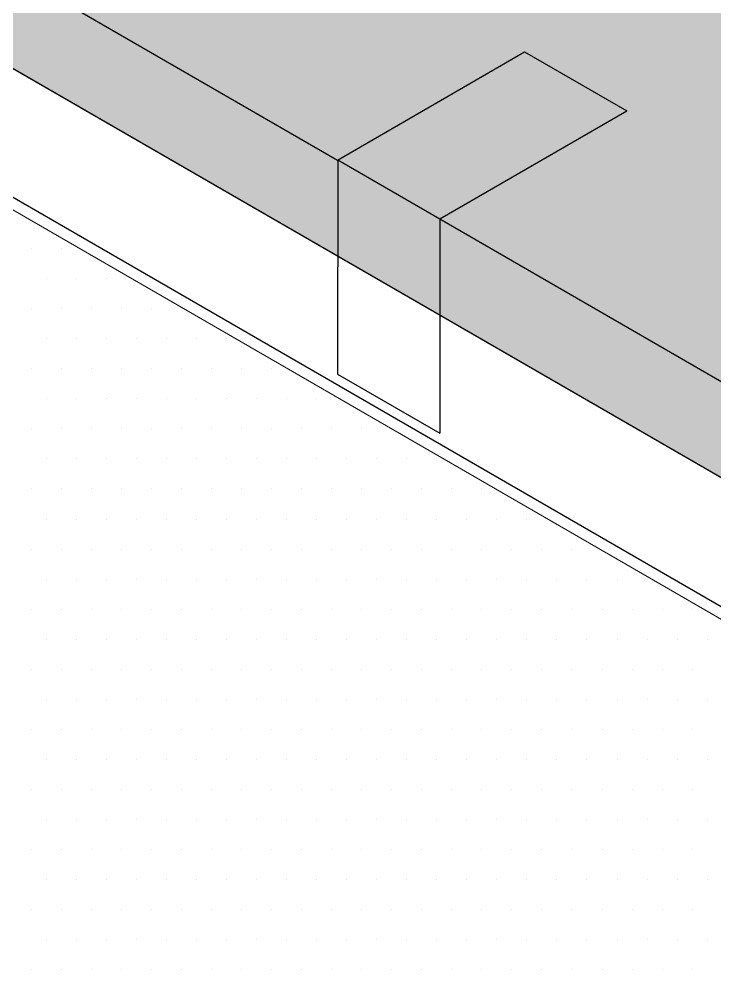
# Model space of a CAD drawing. Header units: inches. Extents: x -17.6 to 82.3, y -15.1 to 23.2.
# Drawn here: x 17.375 to 17.809, y 10.071 to 10.674 of the extents above; entities that cross this region are included whole.
import ezdxf

# ---------------------------------------------------------------- set-up
doc = ezdxf.new("R2010")
doc.units = ezdxf.units.IN
doc.header["$MEASUREMENT"] = 0
for name, color, linetype, lineweight in [('.ATI-HATCH', 7, 'Continuous', 0), ('G-ANNO-TTLB', 7, 'Continuous', 0), ('TYVEK', 7, 'Continuous', 0)]:
    doc.layers.add(name, color=color, linetype=linetype, lineweight=lineweight)

# ---------------------------------------------------------------- blocks, each defined once
blk = doc.blocks.new('Block_353')
at = {"layer": '.ATI-HATCH'}
blk.add_open_spline([(17.86528, 10.26903), (17.86528, 10.26903), (16.02681, 11.33181), (16.02681, 11.33181), (16.02681, 11.33181), (15.78736, 11.30125), (15.78736, 11.30125), (15.78736, 11.30125), (15.69111, 11.24611), (15.69111, 11.24611), (15.69111, 11.24611), (15.69111, 10.93028), (15.69111, 10.93028), (15.69111, 10.93028), (17.59694, 9.82833), (17.59694, 9.82833), (17.59694, 9.82833), (17.73153, 9.75056), (17.73153, 9.75056), (17.73153, 9.75056), (18.69347, 9.79014), (18.69347, 9.79014), (18.69347, 9.79014), (17.86528, 10.26903), (17.86528, 10.26903)], degree=3, knots=[0, 0, 0, 0, 1, 1, 1, 2, 2, 2, 3, 3, 3, 4, 4, 4, 5, 5, 5, 6, 6, 6, 7, 7, 7, 8, 8, 8, 8], dxfattribs=at)
at = {"layer": '.ATI-HATCH', "color": 8, "lineweight": 0, "true_color": 0x808080}
for points in [[(17.38222, 10.53065), (17.38222, 10.53065), (17.38222, 10.53065), (17.38222, 10.53065)], [(17.40097, 10.53065), (17.40097, 10.53065), (17.40097, 10.53065), (17.40097, 10.53065)], [(17.3916, 10.5119), (17.3916, 10.5119), (17.3916, 10.5119), (17.3916, 10.5119)], [(17.41035, 10.5119), (17.41035, 10.5119), (17.41035, 10.5119), (17.41035, 10.5119)], [(17.4291, 10.5119), (17.4291, 10.5119), (17.4291, 10.5119), (17.4291, 10.5119)], [(17.38222, 10.49315), (17.38222, 10.49315), (17.38222, 10.49315), (17.38222, 10.49315)], [(17.40097, 10.49315), (17.40097, 10.49315), (17.40097, 10.49315), (17.40097, 10.49315)], [(17.41972, 10.49315), (17.41972, 10.49315), (17.41972, 10.49315), (17.41972, 10.49315)], [(17.43847, 10.49315), (17.43847, 10.49315), (17.43847, 10.49315), (17.43847, 10.49315)], [(17.45722, 10.49315), (17.45722, 10.49315), (17.45722, 10.49315), (17.45722, 10.49315)], [(17.47597, 10.49315), (17.47597, 10.49315), (17.47597, 10.49315), (17.47597, 10.49315)], [(17.3916, 10.4744), (17.3916, 10.4744), (17.3916, 10.4744), (17.3916, 10.4744)], [(17.41035, 10.4744), (17.41035, 10.4744), (17.41035, 10.4744), (17.41035, 10.4744)], [(17.4291, 10.4744), (17.4291, 10.4744), (17.4291, 10.4744), (17.4291, 10.4744)], [(17.44785, 10.4744), (17.44785, 10.4744), (17.44785, 10.4744), (17.44785, 10.4744)], [(17.4666, 10.4744), (17.4666, 10.4744), (17.4666, 10.4744), (17.4666, 10.4744)], [(17.48535, 10.4744), (17.48535, 10.4744), (17.48535, 10.4744), (17.48535, 10.4744)], [(17.5041, 10.4744), (17.5041, 10.4744), (17.5041, 10.4744), (17.5041, 10.4744)], [(17.38222, 10.45565), (17.38222, 10.45565), (17.38222, 10.45565), (17.38222, 10.45565)], [(17.40097, 10.45565), (17.40097, 10.45565), (17.40097, 10.45565), (17.40097, 10.45565)], [(17.41972, 10.45565), (17.41972, 10.45565), (17.41972, 10.45565), (17.41972, 10.45565)], [(17.43847, 10.45565), (17.43847, 10.45565), (17.43847, 10.45565), (17.43847, 10.45565)], [(17.45722, 10.45565), (17.45722, 10.45565), (17.45722, 10.45565), (17.45722, 10.45565)], [(17.47597, 10.45565), (17.47597, 10.45565), (17.47597, 10.45565), (17.47597, 10.45565)], [(17.49472, 10.45565), (17.49472, 10.45565), (17.49472, 10.45565), (17.49472, 10.45565)], [(17.51347, 10.45565), (17.51347, 10.45565), (17.51347, 10.45565), (17.51347, 10.45565)], [(17.53222, 10.45565), (17.53222, 10.45565), (17.53222, 10.45565), (17.53222, 10.45565)], [(17.3916, 10.4369), (17.3916, 10.4369), (17.3916, 10.4369), (17.3916, 10.4369)], [(17.41035, 10.4369), (17.41035, 10.4369), (17.41035, 10.4369), (17.41035, 10.4369)], [(17.4291, 10.4369), (17.4291, 10.4369), (17.4291, 10.4369), (17.4291, 10.4369)], [(17.44785, 10.4369), (17.44785, 10.4369), (17.44785, 10.4369), (17.44785, 10.4369)], [(17.4666, 10.4369), (17.4666, 10.4369), (17.4666, 10.4369), (17.4666, 10.4369)], [(17.48535, 10.4369), (17.48535, 10.4369), (17.48535, 10.4369), (17.48535, 10.4369)], [(17.5041, 10.4369), (17.5041, 10.4369), (17.5041, 10.4369), (17.5041, 10.4369)], [(17.52285, 10.4369), (17.52285, 10.4369), (17.52285, 10.4369), (17.52285, 10.4369)], [(17.5416, 10.4369), (17.5416, 10.4369), (17.5416, 10.4369), (17.5416, 10.4369)], [(17.56035, 10.4369), (17.56035, 10.4369), (17.56035, 10.4369), (17.56035, 10.4369)], [(17.38222, 10.41815), (17.38222, 10.41815), (17.38222, 10.41815), (17.38222, 10.41815)], [(17.40097, 10.41815), (17.40097, 10.41815), (17.40097, 10.41815), (17.40097, 10.41815)], [(17.41972, 10.41815), (17.41972, 10.41815), (17.41972, 10.41815), (17.41972, 10.41815)], [(17.43847, 10.41815), (17.43847, 10.41815), (17.43847, 10.41815), (17.43847, 10.41815)], [(17.45722, 10.41815), (17.45722, 10.41815), (17.45722, 10.41815), (17.45722, 10.41815)], [(17.47597, 10.41815), (17.47597, 10.41815), (17.47597, 10.41815), (17.47597, 10.41815)], [(17.49472, 10.41815), (17.49472, 10.41815), (17.49472, 10.41815), (17.49472, 10.41815)], [(17.51347, 10.41815), (17.51347, 10.41815), (17.51347, 10.41815), (17.51347, 10.41815)], [(17.53222, 10.41815), (17.53222, 10.41815), (17.53222, 10.41815), (17.53222, 10.41815)], [(17.55097, 10.41815), (17.55097, 10.41815), (17.55097, 10.41815), (17.55097, 10.41815)], [(17.56972, 10.41815), (17.56972, 10.41815), (17.56972, 10.41815), (17.56972, 10.41815)], [(17.58847, 10.41815), (17.58847, 10.41815), (17.58847, 10.41815), (17.58847, 10.41815)], [(17.60722, 10.41815), (17.60722, 10.41815), (17.60722, 10.41815), (17.60722, 10.41815)], [(17.3916, 10.3994), (17.3916, 10.3994), (17.3916, 10.3994), (17.3916, 10.3994)], [(17.41035, 10.3994), (17.41035, 10.3994), (17.41035, 10.3994), (17.41035, 10.3994)], [(17.4291, 10.3994), (17.4291, 10.3994), (17.4291, 10.3994), (17.4291, 10.3994)], [(17.44785, 10.3994), (17.44785, 10.3994), (17.44785, 10.3994), (17.44785, 10.3994)], [(17.4666, 10.3994), (17.4666, 10.3994), (17.4666, 10.3994), (17.4666, 10.3994)], [(17.48535, 10.3994), (17.48535, 10.3994), (17.48535, 10.3994), (17.48535, 10.3994)], [(17.5041, 10.3994), (17.5041, 10.3994), (17.5041, 10.3994), (17.5041, 10.3994)], [(17.52285, 10.3994), (17.52285, 10.3994), (17.52285, 10.3994), (17.52285, 10.3994)], [(17.5416, 10.3994), (17.5416, 10.3994), (17.5416, 10.3994), (17.5416, 10.3994)], [(17.56035, 10.3994), (17.56035, 10.3994), (17.56035, 10.3994), (17.56035, 10.3994)], [(17.5791, 10.3994), (17.5791, 10.3994), (17.5791, 10.3994), (17.5791, 10.3994)], [(17.59785, 10.3994), (17.59785, 10.3994), (17.59785, 10.3994), (17.59785, 10.3994)], [(17.6166, 10.3994), (17.6166, 10.3994), (17.6166, 10.3994), (17.6166, 10.3994)], [(17.63535, 10.3994), (17.63535, 10.3994), (17.63535, 10.3994), (17.63535, 10.3994)], [(17.38222, 10.38065), (17.38222, 10.38065), (17.38222, 10.38065), (17.38222, 10.38065)], [(17.40097, 10.38065), (17.40097, 10.38065), (17.40097, 10.38065), (17.40097, 10.38065)], [(17.41972, 10.38065), (17.41972, 10.38065), (17.41972, 10.38065), (17.41972, 10.38065)], [(17.43847, 10.38065), (17.43847, 10.38065), (17.43847, 10.38065), (17.43847, 10.38065)], [(17.45722, 10.38065), (17.45722, 10.38065), (17.45722, 10.38065), (17.45722, 10.38065)], [(17.47597, 10.38065), (17.47597, 10.38065), (17.47597, 10.38065), (17.47597, 10.38065)], [(17.49472, 10.38065), (17.49472, 10.38065), (17.49472, 10.38065), (17.49472, 10.38065)], [(17.51347, 10.38065), (17.51347, 10.38065), (17.51347, 10.38065), (17.51347, 10.38065)], [(17.53222, 10.38065), (17.53222, 10.38065), (17.53222, 10.38065), (17.53222, 10.38065)], [(17.55097, 10.38065), (17.55097, 10.38065), (17.55097, 10.38065), (17.55097, 10.38065)], [(17.56972, 10.38065), (17.56972, 10.38065), (17.56972, 10.38065), (17.56972, 10.38065)], [(17.58847, 10.38065), (17.58847, 10.38065), (17.58847, 10.38065), (17.58847, 10.38065)], [(17.60722, 10.38065), (17.60722, 10.38065), (17.60722, 10.38065), (17.60722, 10.38065)], [(17.62597, 10.38065), (17.62597, 10.38065), (17.62597, 10.38065), (17.62597, 10.38065)], [(17.64472, 10.38065), (17.64472, 10.38065), (17.64472, 10.38065), (17.64472, 10.38065)], [(17.66347, 10.38065), (17.66347, 10.38065), (17.66347, 10.38065), (17.66347, 10.38065)], [(17.3916, 10.3619), (17.3916, 10.3619), (17.3916, 10.3619), (17.3916, 10.3619)], [(17.41035, 10.3619), (17.41035, 10.3619), (17.41035, 10.3619), (17.41035, 10.3619)], [(17.4291, 10.3619), (17.4291, 10.3619), (17.4291, 10.3619), (17.4291, 10.3619)], [(17.44785, 10.3619), (17.44785, 10.3619), (17.44785, 10.3619), (17.44785, 10.3619)], [(17.4666, 10.3619), (17.4666, 10.3619), (17.4666, 10.3619), (17.4666, 10.3619)], [(17.48535, 10.3619), (17.48535, 10.3619), (17.48535, 10.3619), (17.48535, 10.3619)], [(17.5041, 10.3619), (17.5041, 10.3619), (17.5041, 10.3619), (17.5041, 10.3619)], [(17.52285, 10.3619), (17.52285, 10.3619), (17.52285, 10.3619), (17.52285, 10.3619)], [(17.5416, 10.3619), (17.5416, 10.3619), (17.5416, 10.3619), (17.5416, 10.3619)], [(17.56035, 10.3619), (17.56035, 10.3619), (17.56035, 10.3619), (17.56035, 10.3619)], [(17.5791, 10.3619), (17.5791, 10.3619), (17.5791, 10.3619), (17.5791, 10.3619)], [(17.59785, 10.3619), (17.59785, 10.3619), (17.59785, 10.3619), (17.59785, 10.3619)], [(17.6166, 10.3619), (17.6166, 10.3619), (17.6166, 10.3619), (17.6166, 10.3619)], [(17.63535, 10.3619), (17.63535, 10.3619), (17.63535, 10.3619), (17.63535, 10.3619)], [(17.6541, 10.3619), (17.6541, 10.3619), (17.6541, 10.3619), (17.6541, 10.3619)], [(17.67285, 10.3619), (17.67285, 10.3619), (17.67285, 10.3619), (17.67285, 10.3619)], [(17.6916, 10.3619), (17.6916, 10.3619), (17.6916, 10.3619), (17.6916, 10.3619)], [(17.38222, 10.34315), (17.38222, 10.34315), (17.38222, 10.34315), (17.38222, 10.34315)], [(17.40097, 10.34315), (17.40097, 10.34315), (17.40097, 10.34315), (17.40097, 10.34315)], [(17.41972, 10.34315), (17.41972, 10.34315), (17.41972, 10.34315), (17.41972, 10.34315)], [(17.43847, 10.34315), (17.43847, 10.34315), (17.43847, 10.34315), (17.43847, 10.34315)], [(17.45722, 10.34315), (17.45722, 10.34315), (17.45722, 10.34315), (17.45722, 10.34315)], [(17.47597, 10.34315), (17.47597, 10.34315), (17.47597, 10.34315), (17.47597, 10.34315)], [(17.49472, 10.34315), (17.49472, 10.34315), (17.49472, 10.34315), (17.49472, 10.34315)], [(17.51347, 10.34315), (17.51347, 10.34315), (17.51347, 10.34315), (17.51347, 10.34315)], [(17.53222, 10.34315), (17.53222, 10.34315), (17.53222, 10.34315), (17.53222, 10.34315)], [(17.55097, 10.34315), (17.55097, 10.34315), (17.55097, 10.34315), (17.55097, 10.34315)], [(17.56972, 10.34315), (17.56972, 10.34315), (17.56972, 10.34315), (17.56972, 10.34315)], [(17.58847, 10.34315), (17.58847, 10.34315), (17.58847, 10.34315), (17.58847, 10.34315)], [(17.60722, 10.34315), (17.60722, 10.34315), (17.60722, 10.34315), (17.60722, 10.34315)], [(17.62597, 10.34315), (17.62597, 10.34315), (17.62597, 10.34315), (17.62597, 10.34315)], [(17.64472, 10.34315), (17.64472, 10.34315), (17.64472, 10.34315), (17.64472, 10.34315)], [(17.66347, 10.34315), (17.66347, 10.34315), (17.66347, 10.34315), (17.66347, 10.34315)], [(17.68222, 10.34315), (17.68222, 10.34315), (17.68222, 10.34315), (17.68222, 10.34315)], [(17.70097, 10.34315), (17.70097, 10.34315), (17.70097, 10.34315), (17.70097, 10.34315)], [(17.71972, 10.34315), (17.71972, 10.34315), (17.71972, 10.34315), (17.71972, 10.34315)], [(17.3916, 10.3244), (17.3916, 10.3244), (17.3916, 10.3244), (17.3916, 10.3244)], [(17.41035, 10.3244), (17.41035, 10.3244), (17.41035, 10.3244), (17.41035, 10.3244)], [(17.4291, 10.3244), (17.4291, 10.3244), (17.4291, 10.3244), (17.4291, 10.3244)], [(17.44785, 10.3244), (17.44785, 10.3244), (17.44785, 10.3244), (17.44785, 10.3244)], [(17.4666, 10.3244), (17.4666, 10.3244), (17.4666, 10.3244), (17.4666, 10.3244)], [(17.48535, 10.3244), (17.48535, 10.3244), (17.48535, 10.3244), (17.48535, 10.3244)], [(17.5041, 10.3244), (17.5041, 10.3244), (17.5041, 10.3244), (17.5041, 10.3244)], [(17.52285, 10.3244), (17.52285, 10.3244), (17.52285, 10.3244), (17.52285, 10.3244)], [(17.5416, 10.3244), (17.5416, 10.3244), (17.5416, 10.3244), (17.5416, 10.3244)], [(17.56035, 10.3244), (17.56035, 10.3244), (17.56035, 10.3244), (17.56035, 10.3244)], [(17.5791, 10.3244), (17.5791, 10.3244), (17.5791, 10.3244), (17.5791, 10.3244)], [(17.59785, 10.3244), (17.59785, 10.3244), (17.59785, 10.3244), (17.59785, 10.3244)], [(17.6166, 10.3244), (17.6166, 10.3244), (17.6166, 10.3244), (17.6166, 10.3244)], [(17.63535, 10.3244), (17.63535, 10.3244), (17.63535, 10.3244), (17.63535, 10.3244)], [(17.6541, 10.3244), (17.6541, 10.3244), (17.6541, 10.3244), (17.6541, 10.3244)], [(17.67285, 10.3244), (17.67285, 10.3244), (17.67285, 10.3244), (17.67285, 10.3244)], [(17.6916, 10.3244), (17.6916, 10.3244), (17.6916, 10.3244), (17.6916, 10.3244)], [(17.71035, 10.3244), (17.71035, 10.3244), (17.71035, 10.3244), (17.71035, 10.3244)], [(17.7291, 10.3244), (17.7291, 10.3244), (17.7291, 10.3244), (17.7291, 10.3244)], [(17.74785, 10.3244), (17.74785, 10.3244), (17.74785, 10.3244), (17.74785, 10.3244)], [(17.7666, 10.3244), (17.7666, 10.3244), (17.7666, 10.3244), (17.7666, 10.3244)], [(17.38222, 10.30565), (17.38222, 10.30565), (17.38222, 10.30565), (17.38222, 10.30565)], [(17.40097, 10.30565), (17.40097, 10.30565), (17.40097, 10.30565), (17.40097, 10.30565)], [(17.41972, 10.30565), (17.41972, 10.30565), (17.41972, 10.30565), (17.41972, 10.30565)], [(17.43847, 10.30565), (17.43847, 10.30565), (17.43847, 10.30565), (17.43847, 10.30565)], [(17.45722, 10.30565), (17.45722, 10.30565), (17.45722, 10.30565), (17.45722, 10.30565)], [(17.47597, 10.30565), (17.47597, 10.30565), (17.47597, 10.30565), (17.47597, 10.30565)], [(17.49472, 10.30565), (17.49472, 10.30565), (17.49472, 10.30565), (17.49472, 10.30565)], [(17.51347, 10.30565), (17.51347, 10.30565), (17.51347, 10.30565), (17.51347, 10.30565)], [(17.53222, 10.30565), (17.53222, 10.30565), (17.53222, 10.30565), (17.53222, 10.30565)], [(17.55097, 10.30565), (17.55097, 10.30565), (17.55097, 10.30565), (17.55097, 10.30565)], [(17.56972, 10.30565), (17.56972, 10.30565), (17.56972, 10.30565), (17.56972, 10.30565)], [(17.58847, 10.30565), (17.58847, 10.30565), (17.58847, 10.30565), (17.58847, 10.30565)], [(17.60722, 10.30565), (17.60722, 10.30565), (17.60722, 10.30565), (17.60722, 10.30565)], [(17.62597, 10.30565), (17.62597, 10.30565), (17.62597, 10.30565), (17.62597, 10.30565)], [(17.64472, 10.30565), (17.64472, 10.30565), (17.64472, 10.30565), (17.64472, 10.30565)], [(17.66347, 10.30565), (17.66347, 10.30565), (17.66347, 10.30565), (17.66347, 10.30565)], [(17.68222, 10.30565), (17.68222, 10.30565), (17.68222, 10.30565), (17.68222, 10.30565)], [(17.70097, 10.30565), (17.70097, 10.30565), (17.70097, 10.30565), (17.70097, 10.30565)], [(17.71972, 10.30565), (17.71972, 10.30565), (17.71972, 10.30565), (17.71972, 10.30565)], [(17.73847, 10.30565), (17.73847, 10.30565), (17.73847, 10.30565), (17.73847, 10.30565)], [(17.75722, 10.30565), (17.75722, 10.30565), (17.75722, 10.30565), (17.75722, 10.30565)], [(17.77597, 10.30565), (17.77597, 10.30565), (17.77597, 10.30565), (17.77597, 10.30565)], [(17.79472, 10.30565), (17.79472, 10.30565), (17.79472, 10.30565), (17.79472, 10.30565)], [(17.3916, 10.2869), (17.3916, 10.2869), (17.3916, 10.2869), (17.3916, 10.2869)], [(17.41035, 10.2869), (17.41035, 10.2869), (17.41035, 10.2869), (17.41035, 10.2869)], [(17.4291, 10.2869), (17.4291, 10.2869), (17.4291, 10.2869), (17.4291, 10.2869)], [(17.44785, 10.2869), (17.44785, 10.2869), (17.44785, 10.2869), (17.44785, 10.2869)], [(17.4666, 10.2869), (17.4666, 10.2869), (17.4666, 10.2869), (17.4666, 10.2869)], [(17.48535, 10.2869), (17.48535, 10.2869), (17.48535, 10.2869), (17.48535, 10.2869)], [(17.5041, 10.2869), (17.5041, 10.2869), (17.5041, 10.2869), (17.5041, 10.2869)], [(17.52285, 10.2869), (17.52285, 10.2869), (17.52285, 10.2869), (17.52285, 10.2869)], [(17.5416, 10.2869), (17.5416, 10.2869), (17.5416, 10.2869), (17.5416, 10.2869)], [(17.56035, 10.2869), (17.56035, 10.2869), (17.56035, 10.2869), (17.56035, 10.2869)], [(17.5791, 10.2869), (17.5791, 10.2869), (17.5791, 10.2869), (17.5791, 10.2869)], [(17.59785, 10.2869), (17.59785, 10.2869), (17.59785, 10.2869), (17.59785, 10.2869)], [(17.6166, 10.2869), (17.6166, 10.2869), (17.6166, 10.2869), (17.6166, 10.2869)], [(17.63535, 10.2869), (17.63535, 10.2869), (17.63535, 10.2869), (17.63535, 10.2869)], [(17.6541, 10.2869), (17.6541, 10.2869), (17.6541, 10.2869), (17.6541, 10.2869)], [(17.67285, 10.2869), (17.67285, 10.2869), (17.67285, 10.2869), (17.67285, 10.2869)], [(17.6916, 10.2869), (17.6916, 10.2869), (17.6916, 10.2869), (17.6916, 10.2869)], [(17.71035, 10.2869), (17.71035, 10.2869), (17.71035, 10.2869), (17.71035, 10.2869)], [(17.7291, 10.2869), (17.7291, 10.2869), (17.7291, 10.2869), (17.7291, 10.2869)], [(17.74785, 10.2869), (17.74785, 10.2869), (17.74785, 10.2869), (17.74785, 10.2869)], [(17.7666, 10.2869), (17.7666, 10.2869), (17.7666, 10.2869), (17.7666, 10.2869)], [(17.78535, 10.2869), (17.78535, 10.2869), (17.78535, 10.2869), (17.78535, 10.2869)], [(17.8041, 10.2869), (17.8041, 10.2869), (17.8041, 10.2869), (17.8041, 10.2869)], [(17.38222, 10.26815), (17.38222, 10.26815), (17.38222, 10.26815), (17.38222, 10.26815)], [(17.40097, 10.26815), (17.40097, 10.26815), (17.40097, 10.26815), (17.40097, 10.26815)], [(17.41972, 10.26815), (17.41972, 10.26815), (17.41972, 10.26815), (17.41972, 10.26815)], [(17.43847, 10.26815), (17.43847, 10.26815), (17.43847, 10.26815), (17.43847, 10.26815)], [(17.45722, 10.26815), (17.45722, 10.26815), (17.45722, 10.26815), (17.45722, 10.26815)], [(17.47597, 10.26815), (17.47597, 10.26815), (17.47597, 10.26815), (17.47597, 10.26815)], [(17.49472, 10.26815), (17.49472, 10.26815), (17.49472, 10.26815), (17.49472, 10.26815)], [(17.51347, 10.26815), (17.51347, 10.26815), (17.51347, 10.26815), (17.51347, 10.26815)], [(17.53222, 10.26815), (17.53222, 10.26815), (17.53222, 10.26815), (17.53222, 10.26815)], [(17.55097, 10.26815), (17.55097, 10.26815), (17.55097, 10.26815), (17.55097, 10.26815)], [(17.56972, 10.26815), (17.56972, 10.26815), (17.56972, 10.26815), (17.56972, 10.26815)], [(17.58847, 10.26815), (17.58847, 10.26815), (17.58847, 10.26815), (17.58847, 10.26815)], [(17.60722, 10.26815), (17.60722, 10.26815), (17.60722, 10.26815), (17.60722, 10.26815)], [(17.62597, 10.26815), (17.62597, 10.26815), (17.62597, 10.26815), (17.62597, 10.26815)], [(17.64472, 10.26815), (17.64472, 10.26815), (17.64472, 10.26815), (17.64472, 10.26815)], [(17.66347, 10.26815), (17.66347, 10.26815), (17.66347, 10.26815), (17.66347, 10.26815)], [(17.68222, 10.26815), (17.68222, 10.26815), (17.68222, 10.26815), (17.68222, 10.26815)], [(17.70097, 10.26815), (17.70097, 10.26815), (17.70097, 10.26815), (17.70097, 10.26815)], [(17.71972, 10.26815), (17.71972, 10.26815), (17.71972, 10.26815), (17.71972, 10.26815)], [(17.73847, 10.26815), (17.73847, 10.26815), (17.73847, 10.26815), (17.73847, 10.26815)], [(17.75722, 10.26815), (17.75722, 10.26815), (17.75722, 10.26815), (17.75722, 10.26815)], [(17.77597, 10.26815), (17.77597, 10.26815), (17.77597, 10.26815), (17.77597, 10.26815)], [(17.79472, 10.26815), (17.79472, 10.26815), (17.79472, 10.26815), (17.79472, 10.26815)], [(17.3916, 10.2494), (17.3916, 10.2494), (17.3916, 10.2494), (17.3916, 10.2494)], [(17.41035, 10.2494), (17.41035, 10.2494), (17.41035, 10.2494), (17.41035, 10.2494)], [(17.4291, 10.2494), (17.4291, 10.2494), (17.4291, 10.2494), (17.4291, 10.2494)], [(17.44785, 10.2494), (17.44785, 10.2494), (17.44785, 10.2494), (17.44785, 10.2494)], [(17.4666, 10.2494), (17.4666, 10.2494), (17.4666, 10.2494), (17.4666, 10.2494)], [(17.48535, 10.2494), (17.48535, 10.2494), (17.48535, 10.2494), (17.48535, 10.2494)], [(17.5041, 10.2494), (17.5041, 10.2494), (17.5041, 10.2494), (17.5041, 10.2494)], [(17.52285, 10.2494), (17.52285, 10.2494), (17.52285, 10.2494), (17.52285, 10.2494)], [(17.5416, 10.2494), (17.5416, 10.2494), (17.5416, 10.2494), (17.5416, 10.2494)], [(17.56035, 10.2494), (17.56035, 10.2494), (17.56035, 10.2494), (17.56035, 10.2494)], [(17.5791, 10.2494), (17.5791, 10.2494), (17.5791, 10.2494), (17.5791, 10.2494)], [(17.59785, 10.2494), (17.59785, 10.2494), (17.59785, 10.2494), (17.59785, 10.2494)], [(17.6166, 10.2494), (17.6166, 10.2494), (17.6166, 10.2494), (17.6166, 10.2494)], [(17.63535, 10.2494), (17.63535, 10.2494), (17.63535, 10.2494), (17.63535, 10.2494)], [(17.6541, 10.2494), (17.6541, 10.2494), (17.6541, 10.2494), (17.6541, 10.2494)], [(17.67285, 10.2494), (17.67285, 10.2494), (17.67285, 10.2494), (17.67285, 10.2494)], [(17.6916, 10.2494), (17.6916, 10.2494), (17.6916, 10.2494), (17.6916, 10.2494)], [(17.71035, 10.2494), (17.71035, 10.2494), (17.71035, 10.2494), (17.71035, 10.2494)], [(17.7291, 10.2494), (17.7291, 10.2494), (17.7291, 10.2494), (17.7291, 10.2494)], [(17.74785, 10.2494), (17.74785, 10.2494), (17.74785, 10.2494), (17.74785, 10.2494)], [(17.7666, 10.2494), (17.7666, 10.2494), (17.7666, 10.2494), (17.7666, 10.2494)], [(17.78535, 10.2494), (17.78535, 10.2494), (17.78535, 10.2494), (17.78535, 10.2494)], [(17.8041, 10.2494), (17.8041, 10.2494), (17.8041, 10.2494), (17.8041, 10.2494)], [(17.38222, 10.23065), (17.38222, 10.23065), (17.38222, 10.23065), (17.38222, 10.23065)], [(17.40097, 10.23065), (17.40097, 10.23065), (17.40097, 10.23065), (17.40097, 10.23065)], [(17.41972, 10.23065), (17.41972, 10.23065), (17.41972, 10.23065), (17.41972, 10.23065)], [(17.43847, 10.23065), (17.43847, 10.23065), (17.43847, 10.23065), (17.43847, 10.23065)], [(17.45722, 10.23065), (17.45722, 10.23065), (17.45722, 10.23065), (17.45722, 10.23065)], [(17.47597, 10.23065), (17.47597, 10.23065), (17.47597, 10.23065), (17.47597, 10.23065)], [(17.49472, 10.23065), (17.49472, 10.23065), (17.49472, 10.23065), (17.49472, 10.23065)], [(17.51347, 10.23065), (17.51347, 10.23065), (17.51347, 10.23065), (17.51347, 10.23065)], [(17.53222, 10.23065), (17.53222, 10.23065), (17.53222, 10.23065), (17.53222, 10.23065)], [(17.55097, 10.23065), (17.55097, 10.23065), (17.55097, 10.23065), (17.55097, 10.23065)], [(17.56972, 10.23065), (17.56972, 10.23065), (17.56972, 10.23065), (17.56972, 10.23065)], [(17.58847, 10.23065), (17.58847, 10.23065), (17.58847, 10.23065), (17.58847, 10.23065)], [(17.60722, 10.23065), (17.60722, 10.23065), (17.60722, 10.23065), (17.60722, 10.23065)], [(17.62597, 10.23065), (17.62597, 10.23065), (17.62597, 10.23065), (17.62597, 10.23065)], [(17.64472, 10.23065), (17.64472, 10.23065), (17.64472, 10.23065), (17.64472, 10.23065)], [(17.66347, 10.23065), (17.66347, 10.23065), (17.66347, 10.23065), (17.66347, 10.23065)], [(17.68222, 10.23065), (17.68222, 10.23065), (17.68222, 10.23065), (17.68222, 10.23065)], [(17.70097, 10.23065), (17.70097, 10.23065), (17.70097, 10.23065), (17.70097, 10.23065)], [(17.71972, 10.23065), (17.71972, 10.23065), (17.71972, 10.23065), (17.71972, 10.23065)], [(17.73847, 10.23065), (17.73847, 10.23065), (17.73847, 10.23065), (17.73847, 10.23065)], [(17.75722, 10.23065), (17.75722, 10.23065), (17.75722, 10.23065), (17.75722, 10.23065)], [(17.77597, 10.23065), (17.77597, 10.23065), (17.77597, 10.23065), (17.77597, 10.23065)], [(17.79472, 10.23065), (17.79472, 10.23065), (17.79472, 10.23065), (17.79472, 10.23065)], [(17.3916, 10.2119), (17.3916, 10.2119), (17.3916, 10.2119), (17.3916, 10.2119)], [(17.41035, 10.2119), (17.41035, 10.2119), (17.41035, 10.2119), (17.41035, 10.2119)], [(17.4291, 10.2119), (17.4291, 10.2119), (17.4291, 10.2119), (17.4291, 10.2119)], [(17.44785, 10.2119), (17.44785, 10.2119), (17.44785, 10.2119), (17.44785, 10.2119)], [(17.4666, 10.2119), (17.4666, 10.2119), (17.4666, 10.2119), (17.4666, 10.2119)], [(17.48535, 10.2119), (17.48535, 10.2119), (17.48535, 10.2119), (17.48535, 10.2119)], [(17.5041, 10.2119), (17.5041, 10.2119), (17.5041, 10.2119), (17.5041, 10.2119)], [(17.52285, 10.2119), (17.52285, 10.2119), (17.52285, 10.2119), (17.52285, 10.2119)], [(17.5416, 10.2119), (17.5416, 10.2119), (17.5416, 10.2119), (17.5416, 10.2119)], [(17.56035, 10.2119), (17.56035, 10.2119), (17.56035, 10.2119), (17.56035, 10.2119)], [(17.5791, 10.2119), (17.5791, 10.2119), (17.5791, 10.2119), (17.5791, 10.2119)], [(17.59785, 10.2119), (17.59785, 10.2119), (17.59785, 10.2119), (17.59785, 10.2119)], [(17.6166, 10.2119), (17.6166, 10.2119), (17.6166, 10.2119), (17.6166, 10.2119)], [(17.63535, 10.2119), (17.63535, 10.2119), (17.63535, 10.2119), (17.63535, 10.2119)], [(17.6541, 10.2119), (17.6541, 10.2119), (17.6541, 10.2119), (17.6541, 10.2119)], [(17.67285, 10.2119), (17.67285, 10.2119), (17.67285, 10.2119), (17.67285, 10.2119)], [(17.6916, 10.2119), (17.6916, 10.2119), (17.6916, 10.2119), (17.6916, 10.2119)], [(17.71035, 10.2119), (17.71035, 10.2119), (17.71035, 10.2119), (17.71035, 10.2119)], [(17.7291, 10.2119), (17.7291, 10.2119), (17.7291, 10.2119), (17.7291, 10.2119)], [(17.74785, 10.2119), (17.74785, 10.2119), (17.74785, 10.2119), (17.74785, 10.2119)], [(17.7666, 10.2119), (17.7666, 10.2119), (17.7666, 10.2119), (17.7666, 10.2119)], [(17.78535, 10.2119), (17.78535, 10.2119), (17.78535, 10.2119), (17.78535, 10.2119)], [(17.8041, 10.2119), (17.8041, 10.2119), (17.8041, 10.2119), (17.8041, 10.2119)], [(17.38222, 10.19315), (17.38222, 10.19315), (17.38222, 10.19315), (17.38222, 10.19315)], [(17.40097, 10.19315), (17.40097, 10.19315), (17.40097, 10.19315), (17.40097, 10.19315)], [(17.41972, 10.19315), (17.41972, 10.19315), (17.41972, 10.19315), (17.41972, 10.19315)], [(17.43847, 10.19315), (17.43847, 10.19315), (17.43847, 10.19315), (17.43847, 10.19315)], [(17.45722, 10.19315), (17.45722, 10.19315), (17.45722, 10.19315), (17.45722, 10.19315)], [(17.47597, 10.19315), (17.47597, 10.19315), (17.47597, 10.19315), (17.47597, 10.19315)], [(17.49472, 10.19315), (17.49472, 10.19315), (17.49472, 10.19315), (17.49472, 10.19315)], [(17.51347, 10.19315), (17.51347, 10.19315), (17.51347, 10.19315), (17.51347, 10.19315)], [(17.53222, 10.19315), (17.53222, 10.19315), (17.53222, 10.19315), (17.53222, 10.19315)], [(17.55097, 10.19315), (17.55097, 10.19315), (17.55097, 10.19315), (17.55097, 10.19315)], [(17.56972, 10.19315), (17.56972, 10.19315), (17.56972, 10.19315), (17.56972, 10.19315)], [(17.58847, 10.19315), (17.58847, 10.19315), (17.58847, 10.19315), (17.58847, 10.19315)], [(17.60722, 10.19315), (17.60722, 10.19315), (17.60722, 10.19315), (17.60722, 10.19315)], [(17.62597, 10.19315), (17.62597, 10.19315), (17.62597, 10.19315), (17.62597, 10.19315)], [(17.64472, 10.19315), (17.64472, 10.19315), (17.64472, 10.19315), (17.64472, 10.19315)], [(17.66347, 10.19315), (17.66347, 10.19315), (17.66347, 10.19315), (17.66347, 10.19315)], [(17.68222, 10.19315), (17.68222, 10.19315), (17.68222, 10.19315), (17.68222, 10.19315)], [(17.70097, 10.19315), (17.70097, 10.19315), (17.70097, 10.19315), (17.70097, 10.19315)], [(17.71972, 10.19315), (17.71972, 10.19315), (17.71972, 10.19315), (17.71972, 10.19315)], [(17.73847, 10.19315), (17.73847, 10.19315), (17.73847, 10.19315), (17.73847, 10.19315)], [(17.75722, 10.19315), (17.75722, 10.19315), (17.75722, 10.19315), (17.75722, 10.19315)], [(17.77597, 10.19315), (17.77597, 10.19315), (17.77597, 10.19315), (17.77597, 10.19315)], [(17.79472, 10.19315), (17.79472, 10.19315), (17.79472, 10.19315), (17.79472, 10.19315)], [(17.3916, 10.1744), (17.3916, 10.1744), (17.3916, 10.1744), (17.3916, 10.1744)], [(17.41035, 10.1744), (17.41035, 10.1744), (17.41035, 10.1744), (17.41035, 10.1744)], [(17.4291, 10.1744), (17.4291, 10.1744), (17.4291, 10.1744), (17.4291, 10.1744)], [(17.44785, 10.1744), (17.44785, 10.1744), (17.44785, 10.1744), (17.44785, 10.1744)], [(17.4666, 10.1744), (17.4666, 10.1744), (17.4666, 10.1744), (17.4666, 10.1744)], [(17.48535, 10.1744), (17.48535, 10.1744), (17.48535, 10.1744), (17.48535, 10.1744)], [(17.5041, 10.1744), (17.5041, 10.1744), (17.5041, 10.1744), (17.5041, 10.1744)], [(17.52285, 10.1744), (17.52285, 10.1744), (17.52285, 10.1744), (17.52285, 10.1744)], [(17.5416, 10.1744), (17.5416, 10.1744), (17.5416, 10.1744), (17.5416, 10.1744)], [(17.56035, 10.1744), (17.56035, 10.1744), (17.56035, 10.1744), (17.56035, 10.1744)], [(17.5791, 10.1744), (17.5791, 10.1744), (17.5791, 10.1744), (17.5791, 10.1744)], [(17.59785, 10.1744), (17.59785, 10.1744), (17.59785, 10.1744), (17.59785, 10.1744)], [(17.6166, 10.1744), (17.6166, 10.1744), (17.6166, 10.1744), (17.6166, 10.1744)], [(17.63535, 10.1744), (17.63535, 10.1744), (17.63535, 10.1744), (17.63535, 10.1744)], [(17.6541, 10.1744), (17.6541, 10.1744), (17.6541, 10.1744), (17.6541, 10.1744)], [(17.67285, 10.1744), (17.67285, 10.1744), (17.67285, 10.1744), (17.67285, 10.1744)], [(17.6916, 10.1744), (17.6916, 10.1744), (17.6916, 10.1744), (17.6916, 10.1744)], [(17.71035, 10.1744), (17.71035, 10.1744), (17.71035, 10.1744), (17.71035, 10.1744)], [(17.7291, 10.1744), (17.7291, 10.1744), (17.7291, 10.1744), (17.7291, 10.1744)], [(17.74785, 10.1744), (17.74785, 10.1744), (17.74785, 10.1744), (17.74785, 10.1744)], [(17.7666, 10.1744), (17.7666, 10.1744), (17.7666, 10.1744), (17.7666, 10.1744)], [(17.78535, 10.1744), (17.78535, 10.1744), (17.78535, 10.1744), (17.78535, 10.1744)], [(17.8041, 10.1744), (17.8041, 10.1744), (17.8041, 10.1744), (17.8041, 10.1744)], [(17.38222, 10.15565), (17.38222, 10.15565), (17.38222, 10.15565), (17.38222, 10.15565)], [(17.40097, 10.15565), (17.40097, 10.15565), (17.40097, 10.15565), (17.40097, 10.15565)], [(17.41972, 10.15565), (17.41972, 10.15565), (17.41972, 10.15565), (17.41972, 10.15565)], [(17.43847, 10.15565), (17.43847, 10.15565), (17.43847, 10.15565), (17.43847, 10.15565)], [(17.45722, 10.15565), (17.45722, 10.15565), (17.45722, 10.15565), (17.45722, 10.15565)], [(17.47597, 10.15565), (17.47597, 10.15565), (17.47597, 10.15565), (17.47597, 10.15565)], [(17.49472, 10.15565), (17.49472, 10.15565), (17.49472, 10.15565), (17.49472, 10.15565)], [(17.51347, 10.15565), (17.51347, 10.15565), (17.51347, 10.15565), (17.51347, 10.15565)], [(17.53222, 10.15565), (17.53222, 10.15565), (17.53222, 10.15565), (17.53222, 10.15565)], [(17.55097, 10.15565), (17.55097, 10.15565), (17.55097, 10.15565), (17.55097, 10.15565)], [(17.56972, 10.15565), (17.56972, 10.15565), (17.56972, 10.15565), (17.56972, 10.15565)], [(17.58847, 10.15565), (17.58847, 10.15565), (17.58847, 10.15565), (17.58847, 10.15565)], [(17.60722, 10.15565), (17.60722, 10.15565), (17.60722, 10.15565), (17.60722, 10.15565)], [(17.62597, 10.15565), (17.62597, 10.15565), (17.62597, 10.15565), (17.62597, 10.15565)], [(17.64472, 10.15565), (17.64472, 10.15565), (17.64472, 10.15565), (17.64472, 10.15565)], [(17.66347, 10.15565), (17.66347, 10.15565), (17.66347, 10.15565), (17.66347, 10.15565)], [(17.68222, 10.15565), (17.68222, 10.15565), (17.68222, 10.15565), (17.68222, 10.15565)], [(17.70097, 10.15565), (17.70097, 10.15565), (17.70097, 10.15565), (17.70097, 10.15565)], [(17.71972, 10.15565), (17.71972, 10.15565), (17.71972, 10.15565), (17.71972, 10.15565)], [(17.73847, 10.15565), (17.73847, 10.15565), (17.73847, 10.15565), (17.73847, 10.15565)], [(17.75722, 10.15565), (17.75722, 10.15565), (17.75722, 10.15565), (17.75722, 10.15565)], [(17.77597, 10.15565), (17.77597, 10.15565), (17.77597, 10.15565), (17.77597, 10.15565)], [(17.79472, 10.15565), (17.79472, 10.15565), (17.79472, 10.15565), (17.79472, 10.15565)], [(17.3916, 10.1369), (17.3916, 10.1369), (17.3916, 10.1369), (17.3916, 10.1369)], [(17.41035, 10.1369), (17.41035, 10.1369), (17.41035, 10.1369), (17.41035, 10.1369)], [(17.4291, 10.1369), (17.4291, 10.1369), (17.4291, 10.1369), (17.4291, 10.1369)], [(17.44785, 10.1369), (17.44785, 10.1369), (17.44785, 10.1369), (17.44785, 10.1369)], [(17.4666, 10.1369), (17.4666, 10.1369), (17.4666, 10.1369), (17.4666, 10.1369)], [(17.48535, 10.1369), (17.48535, 10.1369), (17.48535, 10.1369), (17.48535, 10.1369)], [(17.5041, 10.1369), (17.5041, 10.1369), (17.5041, 10.1369), (17.5041, 10.1369)], [(17.52285, 10.1369), (17.52285, 10.1369), (17.52285, 10.1369), (17.52285, 10.1369)], [(17.5416, 10.1369), (17.5416, 10.1369), (17.5416, 10.1369), (17.5416, 10.1369)], [(17.56035, 10.1369), (17.56035, 10.1369), (17.56035, 10.1369), (17.56035, 10.1369)], [(17.5791, 10.1369), (17.5791, 10.1369), (17.5791, 10.1369), (17.5791, 10.1369)], [(17.59785, 10.1369), (17.59785, 10.1369), (17.59785, 10.1369), (17.59785, 10.1369)], [(17.6166, 10.1369), (17.6166, 10.1369), (17.6166, 10.1369), (17.6166, 10.1369)], [(17.63535, 10.1369), (17.63535, 10.1369), (17.63535, 10.1369), (17.63535, 10.1369)], [(17.6541, 10.1369), (17.6541, 10.1369), (17.6541, 10.1369), (17.6541, 10.1369)], [(17.67285, 10.1369), (17.67285, 10.1369), (17.67285, 10.1369), (17.67285, 10.1369)], [(17.6916, 10.1369), (17.6916, 10.1369), (17.6916, 10.1369), (17.6916, 10.1369)], [(17.71035, 10.1369), (17.71035, 10.1369), (17.71035, 10.1369), (17.71035, 10.1369)], [(17.7291, 10.1369), (17.7291, 10.1369), (17.7291, 10.1369), (17.7291, 10.1369)], [(17.74785, 10.1369), (17.74785, 10.1369), (17.74785, 10.1369), (17.74785, 10.1369)], [(17.7666, 10.1369), (17.7666, 10.1369), (17.7666, 10.1369), (17.7666, 10.1369)], [(17.78535, 10.1369), (17.78535, 10.1369), (17.78535, 10.1369), (17.78535, 10.1369)], [(17.8041, 10.1369), (17.8041, 10.1369), (17.8041, 10.1369), (17.8041, 10.1369)], [(17.38222, 10.11815), (17.38222, 10.11815), (17.38222, 10.11815), (17.38222, 10.11815)], [(17.40097, 10.11815), (17.40097, 10.11815), (17.40097, 10.11815), (17.40097, 10.11815)], [(17.41972, 10.11815), (17.41972, 10.11815), (17.41972, 10.11815), (17.41972, 10.11815)], [(17.43847, 10.11815), (17.43847, 10.11815), (17.43847, 10.11815), (17.43847, 10.11815)], [(17.45722, 10.11815), (17.45722, 10.11815), (17.45722, 10.11815), (17.45722, 10.11815)], [(17.47597, 10.11815), (17.47597, 10.11815), (17.47597, 10.11815), (17.47597, 10.11815)], [(17.49472, 10.11815), (17.49472, 10.11815), (17.49472, 10.11815), (17.49472, 10.11815)], [(17.51347, 10.11815), (17.51347, 10.11815), (17.51347, 10.11815), (17.51347, 10.11815)], [(17.53222, 10.11815), (17.53222, 10.11815), (17.53222, 10.11815), (17.53222, 10.11815)], [(17.55097, 10.11815), (17.55097, 10.11815), (17.55097, 10.11815), (17.55097, 10.11815)], [(17.56972, 10.11815), (17.56972, 10.11815), (17.56972, 10.11815), (17.56972, 10.11815)], [(17.58847, 10.11815), (17.58847, 10.11815), (17.58847, 10.11815), (17.58847, 10.11815)], [(17.60722, 10.11815), (17.60722, 10.11815), (17.60722, 10.11815), (17.60722, 10.11815)], [(17.62597, 10.11815), (17.62597, 10.11815), (17.62597, 10.11815), (17.62597, 10.11815)], [(17.64472, 10.11815), (17.64472, 10.11815), (17.64472, 10.11815), (17.64472, 10.11815)], [(17.66347, 10.11815), (17.66347, 10.11815), (17.66347, 10.11815), (17.66347, 10.11815)], [(17.68222, 10.11815), (17.68222, 10.11815), (17.68222, 10.11815), (17.68222, 10.11815)], [(17.70097, 10.11815), (17.70097, 10.11815), (17.70097, 10.11815), (17.70097, 10.11815)], [(17.71972, 10.11815), (17.71972, 10.11815), (17.71972, 10.11815), (17.71972, 10.11815)], [(17.73847, 10.11815), (17.73847, 10.11815), (17.73847, 10.11815), (17.73847, 10.11815)], [(17.75722, 10.11815), (17.75722, 10.11815), (17.75722, 10.11815), (17.75722, 10.11815)], [(17.77597, 10.11815), (17.77597, 10.11815), (17.77597, 10.11815), (17.77597, 10.11815)], [(17.79472, 10.11815), (17.79472, 10.11815), (17.79472, 10.11815), (17.79472, 10.11815)], [(17.3916, 10.0994), (17.3916, 10.0994), (17.3916, 10.0994), (17.3916, 10.0994)], [(17.41035, 10.0994), (17.41035, 10.0994), (17.41035, 10.0994), (17.41035, 10.0994)], [(17.4291, 10.0994), (17.4291, 10.0994), (17.4291, 10.0994), (17.4291, 10.0994)], [(17.44785, 10.0994), (17.44785, 10.0994), (17.44785, 10.0994), (17.44785, 10.0994)], [(17.4666, 10.0994), (17.4666, 10.0994), (17.4666, 10.0994), (17.4666, 10.0994)], [(17.48535, 10.0994), (17.48535, 10.0994), (17.48535, 10.0994), (17.48535, 10.0994)], [(17.5041, 10.0994), (17.5041, 10.0994), (17.5041, 10.0994), (17.5041, 10.0994)], [(17.52285, 10.0994), (17.52285, 10.0994), (17.52285, 10.0994), (17.52285, 10.0994)], [(17.5416, 10.0994), (17.5416, 10.0994), (17.5416, 10.0994), (17.5416, 10.0994)], [(17.56035, 10.0994), (17.56035, 10.0994), (17.56035, 10.0994), (17.56035, 10.0994)], [(17.5791, 10.0994), (17.5791, 10.0994), (17.5791, 10.0994), (17.5791, 10.0994)], [(17.59785, 10.0994), (17.59785, 10.0994), (17.59785, 10.0994), (17.59785, 10.0994)], [(17.6166, 10.0994), (17.6166, 10.0994), (17.6166, 10.0994), (17.6166, 10.0994)], [(17.63535, 10.0994), (17.63535, 10.0994), (17.63535, 10.0994), (17.63535, 10.0994)], [(17.6541, 10.0994), (17.6541, 10.0994), (17.6541, 10.0994), (17.6541, 10.0994)], [(17.67285, 10.0994), (17.67285, 10.0994), (17.67285, 10.0994), (17.67285, 10.0994)], [(17.6916, 10.0994), (17.6916, 10.0994), (17.6916, 10.0994), (17.6916, 10.0994)], [(17.71035, 10.0994), (17.71035, 10.0994), (17.71035, 10.0994), (17.71035, 10.0994)], [(17.7291, 10.0994), (17.7291, 10.0994), (17.7291, 10.0994), (17.7291, 10.0994)], [(17.74785, 10.0994), (17.74785, 10.0994), (17.74785, 10.0994), (17.74785, 10.0994)], [(17.7666, 10.0994), (17.7666, 10.0994), (17.7666, 10.0994), (17.7666, 10.0994)], [(17.78535, 10.0994), (17.78535, 10.0994), (17.78535, 10.0994), (17.78535, 10.0994)], [(17.8041, 10.0994), (17.8041, 10.0994), (17.8041, 10.0994), (17.8041, 10.0994)], [(17.38222, 10.08065), (17.38222, 10.08065), (17.38222, 10.08065), (17.38222, 10.08065)], [(17.40097, 10.08065), (17.40097, 10.08065), (17.40097, 10.08065), (17.40097, 10.08065)], [(17.41972, 10.08065), (17.41972, 10.08065), (17.41972, 10.08065), (17.41972, 10.08065)], [(17.43847, 10.08065), (17.43847, 10.08065), (17.43847, 10.08065), (17.43847, 10.08065)], [(17.45722, 10.08065), (17.45722, 10.08065), (17.45722, 10.08065), (17.45722, 10.08065)], [(17.47597, 10.08065), (17.47597, 10.08065), (17.47597, 10.08065), (17.47597, 10.08065)], [(17.49472, 10.08065), (17.49472, 10.08065), (17.49472, 10.08065), (17.49472, 10.08065)], [(17.51347, 10.08065), (17.51347, 10.08065), (17.51347, 10.08065), (17.51347, 10.08065)], [(17.53222, 10.08065), (17.53222, 10.08065), (17.53222, 10.08065), (17.53222, 10.08065)], [(17.55097, 10.08065), (17.55097, 10.08065), (17.55097, 10.08065), (17.55097, 10.08065)], [(17.56972, 10.08065), (17.56972, 10.08065), (17.56972, 10.08065), (17.56972, 10.08065)], [(17.58847, 10.08065), (17.58847, 10.08065), (17.58847, 10.08065), (17.58847, 10.08065)], [(17.60722, 10.08065), (17.60722, 10.08065), (17.60722, 10.08065), (17.60722, 10.08065)], [(17.62597, 10.08065), (17.62597, 10.08065), (17.62597, 10.08065), (17.62597, 10.08065)], [(17.64472, 10.08065), (17.64472, 10.08065), (17.64472, 10.08065), (17.64472, 10.08065)], [(17.66347, 10.08065), (17.66347, 10.08065), (17.66347, 10.08065), (17.66347, 10.08065)], [(17.68222, 10.08065), (17.68222, 10.08065), (17.68222, 10.08065), (17.68222, 10.08065)], [(17.70097, 10.08065), (17.70097, 10.08065), (17.70097, 10.08065), (17.70097, 10.08065)], [(17.71972, 10.08065), (17.71972, 10.08065), (17.71972, 10.08065), (17.71972, 10.08065)], [(17.73847, 10.08065), (17.73847, 10.08065), (17.73847, 10.08065), (17.73847, 10.08065)], [(17.75722, 10.08065), (17.75722, 10.08065), (17.75722, 10.08065), (17.75722, 10.08065)], [(17.77597, 10.08065), (17.77597, 10.08065), (17.77597, 10.08065), (17.77597, 10.08065)], [(17.79472, 10.08065), (17.79472, 10.08065), (17.79472, 10.08065), (17.79472, 10.08065)]]:
    blk.add_open_spline(points, degree=3, dxfattribs=at)

msp = doc.modelspace()

# ---------------------------------------------------------------- hatches: boundary and pattern name
at = {"layer": 'G-ANNO-TTLB', "true_color": 0xff00ff, "transparency": 33554687}
h = msp.add_hatch(color=6, dxfattribs=at)
edge = h.paths.add_edge_path()
edge.add_spline(control_points=[(24.62525, -11.0625), (24.62525, -11.0625), (-16.0625, -11.0625), (-16.0625, -11.0625), (-16.0625, -11.0625), (-16.0625, 23.0625), (-16.0625, 23.0625), (-16.0625, 23.0625), (24.62525, 23.0625), (24.62525, 23.0625), (24.62525, 23.0625), (24.62525, -11.0625), (24.62525, -11.0625)], knot_values=[0, 0, 0, 0, 1, 1, 1, 2, 2, 2, 3, 3, 3, 4, 4, 4, 4], degree=3, periodic=0)
edge = h.paths.add_edge_path()
edge.add_spline(control_points=[(-15.9375, 22.9375), (-15.9375, 22.9375), (-15.9375, -10.9375), (-15.9375, -10.9375), (-15.9375, -10.9375), (24.50025, -10.9375), (24.50025, -10.9375), (24.50025, -10.9375), (24.50025, 22.9375), (24.50025, 22.9375), (24.50025, 22.9375), (-15.9375, 22.9375), (-15.9375, 22.9375)], knot_values=[0, 0, 0, 0, 1, 1, 1, 2, 2, 2, 3, 3, 3, 4, 4, 4, 4], degree=3, periodic=0)
edge.add_line((-15.9375, 22.9375), (-15.9375, 22.9375))
at = {"layer": 'TYVEK', "true_color": 0xd6d6d6, "transparency": 33554559}
h = msp.add_hatch(color=254, dxfattribs=at)
h.dxf.hatch_style = 2
h.paths.add_polyline_path([(16.51734, 11.46439), (16.23032, 11.30208), (18.91681, 9.75013), (18.91619, 10.08038)])

# ---------------------------------------------------------------- linework, layer by layer
at = {"layer": 'G-ANNO-TTLB'}
for points in [[(24.62525, -11.0625), (24.62525, -11.0625), (-16.0625, -11.0625), (-16.0625, -11.0625), (-16.0625, -11.0625), (-16.0625, 23.0625), (-16.0625, 23.0625), (-16.0625, 23.0625), (24.62525, 23.0625), (24.62525, 23.0625), (24.62525, 23.0625), (24.62525, -11.0625), (24.62525, -11.0625)], [(-15.9375, 22.9375), (-15.9375, 22.9375), (-15.9375, -10.9375), (-15.9375, -10.9375), (-15.9375, -10.9375), (24.50025, -10.9375), (24.50025, -10.9375), (24.50025, -10.9375), (24.50025, 22.9375), (24.50025, 22.9375), (24.50025, 22.9375), (-15.9375, 22.9375), (-15.9375, 22.9375)]]:
    msp.add_open_spline(points, degree=3, knots=[0, 0, 0, 0, 1, 1, 1, 2, 2, 2, 3, 3, 3, 4, 4, 4, 4], dxfattribs=at)
at = {"layer": 'TYVEK', "color": 2, "lineweight": 25, "true_color": 0xffff00}
for p, q in [((16.28388, 11.33099), (17.57339, 10.58594)), ((17.57339, 10.58594), (17.69003, 10.65342)), ((17.69003, 10.65342), (17.75388, 10.61669)), ((17.63723, 10.54921), (17.75387, 10.6167)), ((17.57356, 10.58604), (17.57339, 10.45227)), ((17.57356, 10.58604), (17.63723, 10.54921)), ((17.63723, 10.54921), (18.91489, 9.81093)), ((17.63723, 10.54921), (17.63723, 10.41554)), ((17.57339, 10.45227), (17.63723, 10.41554))]:
    msp.add_line(p, q, dxfattribs=at)
at = {"layer": 'TYVEK', "color": 18, "lineweight": 25, "true_color": 0x000000}
msp.add_line((18.91533, 9.75051), (16.23174, 11.30119), dxfattribs=at)
at = {"layer": 'TYVEK'}
msp.add_lwpolyline([(16.51734, 11.46439), (16.23032, 11.30208), (18.91681, 9.75013), (18.91619, 10.08038)], close=True, dxfattribs=at)
at = {"layer": 'TYVEK', "color": 4, "lineweight": 25, "true_color": 0x00ffff}
msp.add_lwpolyline([(15.94425, 11.38763), (19.18275, 9.51534), (18.66455, 9.21917), (15.43017, 11.08908)], close=True, dxfattribs=at)

# ---------------------------------------------------------------- block references
at = {"layer": '.ATI-HATCH'}
msp.add_blockref('Block_353', (0, 0), dxfattribs=at)

doc.saveas('drawing.dxf')
